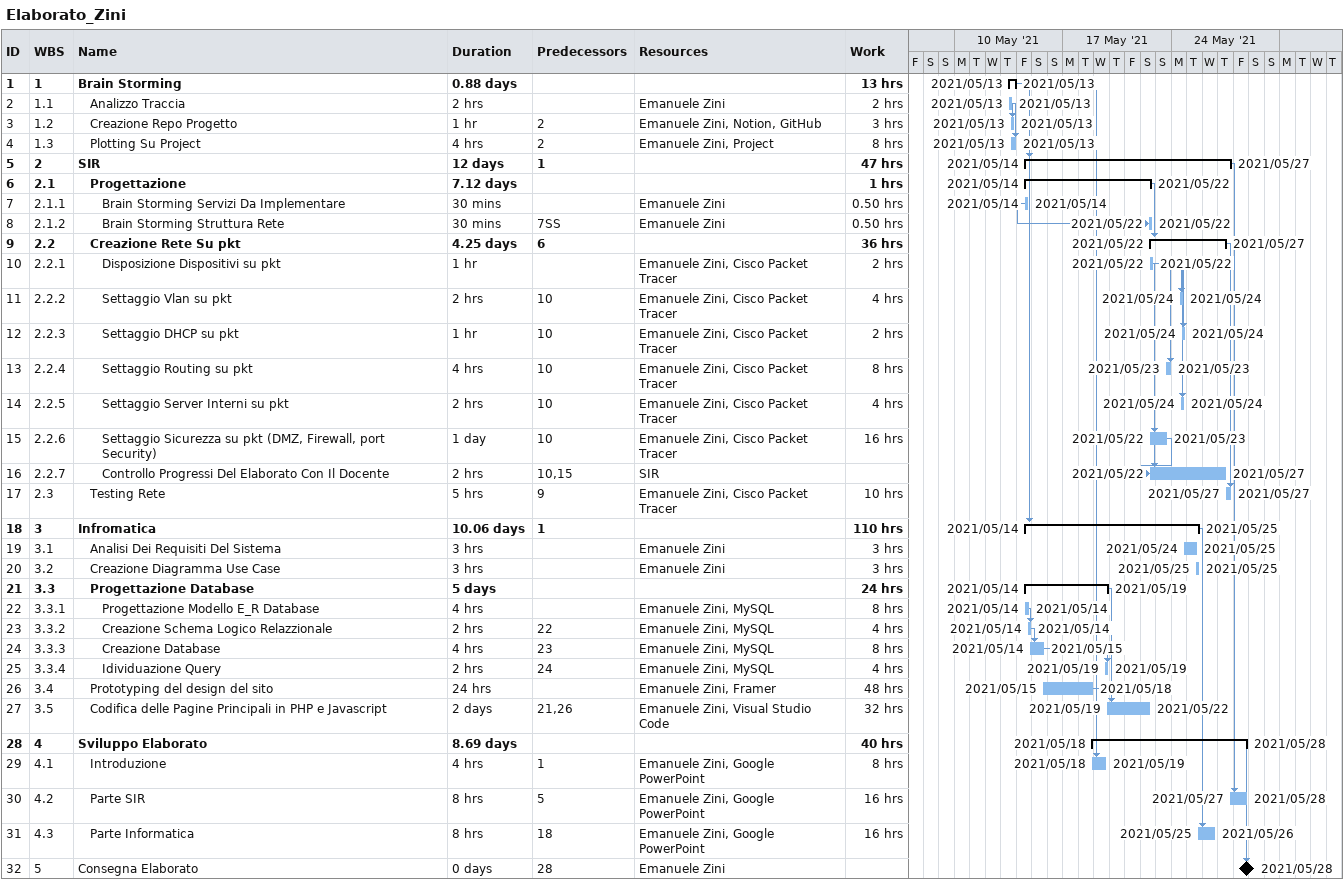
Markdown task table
Elaborato_Zini

| ID | WBS | Task | Duration | Start | Finish | Predecessors | Resources | Work (h) |
|---|---|---|---|---|---|---|---|---|
| 1 | 1 | **Brain Storming** | 0.88d | 2021-05-13 | 2021-05-13 |  |  | 13 |
| 2 | 1.1 | Analizzo Traccia | 2h | 2021-05-13 | 2021-05-13 |  | Emanuele Zini | 2 |
| 3 | 1.2 | Creazione Repo Progetto | 1h | 2021-05-13 | 2021-05-13 | 2 | Emanuele Zini, Notion, GitHub | 3 |
| 4 | 1.3 | Plotting Su Project | 4h | 2021-05-13 | 2021-05-13 | 2 | Emanuele Zini, Project | 8 |
| 5 | 2 | **SIR** | 12d | 2021-05-14 | 2021-05-27 | 1 |  | 47 |
| 6 | 2.1 | **Progettazione** | 7.12d | 2021-05-14 | 2021-05-22 |  |  | 1 |
| 7 | 2.1.1 | Brain Storming Servizi Da Implementare | 30min | 2021-05-14 | 2021-05-14 |  | Emanuele Zini | 0.50 |
| 8 | 2.1.2 | Brain Storming Struttura Rete | 30min | 2021-05-22 | 2021-05-22 | 7SS | Emanuele Zini | 0.50 |
| 9 | 2.2 | **Creazione Rete Su pkt** | 4.25d | 2021-05-22 | 2021-05-27 | 6 |  | 36 |
| 10 | 2.2.1 | Disposizione Dispositivi su pkt | 1h | 2021-05-22 | 2021-05-22 |  | Emanuele Zini, Cisco Packet Tracer | 2 |
| 11 | 2.2.2 | Settaggio Vlan su pkt | 2h | 2021-05-24 | 2021-05-24 | 10 | Emanuele Zini, Cisco Packet Tracer | 4 |
| 12 | 2.2.3 | Settaggio DHCP su pkt | 1h | 2021-05-24 | 2021-05-24 | 10 | Emanuele Zini, Cisco Packet Tracer | 2 |
| 13 | 2.2.4 | Settaggio Routing su pkt | 4h | 2021-05-23 | 2021-05-23 | 10 | Emanuele Zini, Cisco Packet Tracer | 8 |
| 14 | 2.2.5 | Settaggio Server Interni su pkt | 2h | 2021-05-24 | 2021-05-24 | 10 | Emanuele Zini, Cisco Packet Tracer | 4 |
| 15 | 2.2.6 | Settaggio Sicurezza su pkt (DMZ, Firewall, port Security) | 1d | 2021-05-22 | 2021-05-23 | 10 | Emanuele Zini, Cisco Packet Tracer | 16 |
| 16 | 2.2.7 | Controllo Progressi Del Elaborato Con Il Docente | 2h | 2021-05-22 | 2021-05-27 | 10, 15 | SIR |  |
| 17 | 2.3 | Testing Rete | 5h | 2021-05-27 | 2021-05-27 | 9 | Emanuele Zini, Cisco Packet Tracer | 10 |
| 18 | 3 | **Infromatica** | 10.06d | 2021-05-14 | 2021-05-25 | 1 |  | 110 |
| 19 | 3.1 | Analisi Dei Requisiti Del Sistema | 3h | 2021-05-24 | 2021-05-25 |  | Emanuele Zini | 3 |
| 20 | 3.2 | Creazione Diagramma Use Case | 3h | 2021-05-25 | 2021-05-25 |  | Emanuele Zini | 3 |
| 21 | 3.3 | **Progettazione Database** | 5d | 2021-05-14 | 2021-05-19 |  |  | 24 |
| 22 | 3.3.1 | Progettazione Modello E_R Database | 4h | 2021-05-14 | 2021-05-14 |  | Emanuele Zini, MySQL | 8 |
| 23 | 3.3.2 | Creazione Schema Logico Relazzionale | 2h | 2021-05-14 | 2021-05-14 | 22 | Emanuele Zini, MySQL | 4 |
| 24 | 3.3.3 | Creazione Database | 4h | 2021-05-14 | 2021-05-15 | 23 | Emanuele Zini, MySQL | 8 |
| 25 | 3.3.4 | Idividuazione Query | 2h | 2021-05-19 | 2021-05-19 | 24 | Emanuele Zini, MySQL | 4 |
| 26 | 3.4 | Prototyping del design del sito | 24h | 2021-05-15 | 2021-05-18 |  | Emanuele Zini, Framer | 48 |
| 27 | 3.5 | Codifica delle Pagine Principali in PHP e Javascript | 2d | 2021-05-19 | 2021-05-22 | 21, 26 | Emanuele Zini, Visual Studio Code | 32 |
| 28 | 4 | **Sviluppo Elaborato** | 8.69d | 2021-05-18 | 2021-05-28 |  |  | 40 |
| 29 | 4.1 | Introduzione | 4h | 2021-05-18 | 2021-05-19 | 1 | Emanuele Zini, Google PowerPoint | 8 |
| 30 | 4.2 | Parte SIR | 8h | 2021-05-27 | 2021-05-28 | 5 | Emanuele Zini, Google PowerPoint | 16 |
| 31 | 4.3 | Parte Informatica | 8h | 2021-05-25 | 2021-05-26 | 18 | Emanuele Zini, Google PowerPoint | 16 |
| 32 | 5 | Consegna Elaborato | 0d | 2021-05-28 | 2021-05-28 | 28 | Emanuele Zini |  |
